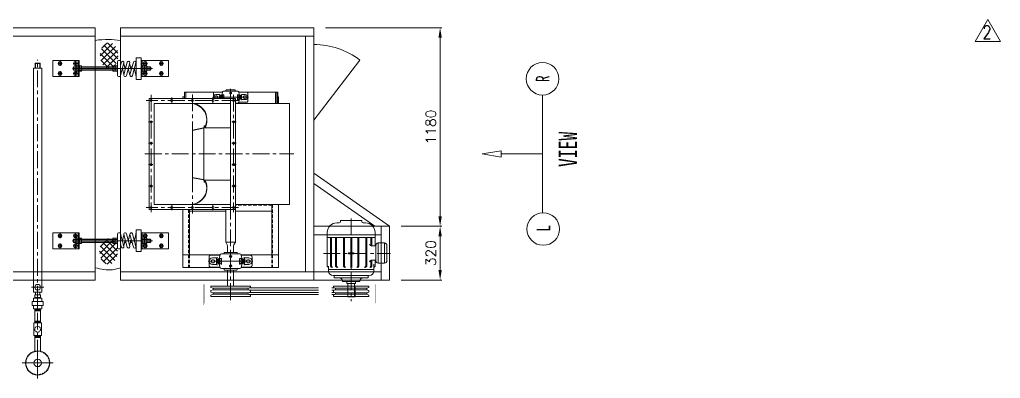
# Model space of a CAD drawing. Extents: x -50 to 18185, y -671 to 12273.
# Drawn here: x 5230 to 11063, y 5677 to 7809 of the extents above; entities that cross this region are included whole.
import ezdxf
from ezdxf.enums import TextEntityAlignment as Align

# ---------------------------------------------------------------- set-up
doc = ezdxf.new("R2010")
doc.units = 0
doc.header["$LTSCALE"] = 80
doc.header["$MEASUREMENT"] = 0
for name, pattern in [('CEN', [26, 20, -2, 2, -2]), ('CENTER', [2, 1.25, -0.25, 0.25, -0.25]), ('CENTER2', [1.125, 0.75, -0.125, 0.125, -0.125]), ('CX2', [8.2, 0.2, -1, 6, -1]), ('HIDDEN', [0.375, 0.25, -0.125]), ('HIDDEN2', [0.1875, 0.125, -0.0625]), ('PHANTOM', [5, 2.5, -0.5, 0.5, -0.5, 0.5, -0.5])]:
    doc.linetypes.add(name, pattern=pattern)
doc.layers.get('0').update_dxf_attribs({"linetype": 'CONTINUOUS', "lineweight": 18})
doc.layers.get('DEFPOINTS').update_dxf_attribs({"linetype": 'CONTINUOUS', "lineweight": 18})
for name, color, linetype, lineweight in [('1', 1, 'CONTINUOUS', 18), ('3', 2, 'CONTINUOUS', 18), ('4', 4, 'PHANTOM', 18), ('6', 3, 'CX2', 18), ('ACT', 7, 'CONTINUOUS', 18), ('CEN', 1, 'CEN', 18), ('DIM', 4, 'CONTINUOUS', 18), ('LIN', 2, 'CONTINUOUS', 18), ('NACHI', 16, 'CONTINUOUS', 18), ('SMS', 220, 'CONTINUOUS', 18), ('THIN', 3, 'CONTINUOUS', 18)]:
    doc.layers.add(name, color=color, linetype=linetype, lineweight=lineweight)
doc.styles.add('GSC', font='romans.shx', dxfattribs={"width": 0.8, "height": 4, "bigfont": 'ghs.shx'})
doc.styles.add('ROMAND', font='TXT', dxfattribs={"height": 2.6})
doc.styles.get("Standard").update_dxf_attribs({"font": 'txt.shx', "bigfont": '2hs.shx'})
doc.dimstyles.get("Standard").update_dxf_attribs({"dimscale": 0, "dimtxt": 60, "dimasz": 60, "dimexe": 10, "dimexo": 70, "dimgap": 25, "dimtad": 1, "dimdec": 0, "dimlfac": -1, "dimzin": 0, "dimdsep": 46, "dimtxsty": 'Standard', "dimcen": 0, "dimclrd": 1, "dimclre": 1, "dimadec": 0, "dimazin": 0, "dimtfac": 1, "dimtdec": 0, "dimtix": 1, "dimtmove": 1, "dimatfit": 2, "dimfxl": 0, "dimtolj": 1, "dimtzin": 0, "dimlwd": 5, "dimlwe": 5, "dimarcsym": 0})

# ---------------------------------------------------------------- blocks, each defined once
blk = doc.blocks.new('*D10')
at = {"layer": 'ACT', "color": 1, "linetype": 'Continuous', "lineweight": 5}
for p, q in [((7500.1, 6581.3), (7740.9, 6581.3)), ((7730.9, 6521.3), (7730.9, 6321.3)), ((7500.1, 6261.3), (7740.9, 6261.3))]:
    blk.add_line(p, q, dxfattribs=at)
at = {"layer": 'ACT', "color": 1, "linetype": 'Continuous'}
for points in [[(7720.9, 6521.3), (7740.9, 6521.3), (7730.9, 6581.3)], [(7720.9, 6321.3), (7740.9, 6321.3), (7730.9, 6261.3)]]:
    blk.add_solid(points, dxfattribs=at)
at = {"layer": 'DEFPOINTS', "color": 0, "linetype": 'Continuous'}
for p in [(7430.1, 6581.3), (7430.1, 6261.3), (7730.9, 6261.3)]:
    blk.add_point(p, dxfattribs=at)
at = {"layer": 'ACT', "color": 0, "linetype": 'Continuous', "insert": (7675.9, 6421.3), "char_height": 60, "attachment_point": 5, "rotation": 90}
blk.add_mtext('\\A1;320', dxfattribs=at)
blk = doc.blocks.new('*D4')
at = {"color": 1, "linetype": 'Continuous', "lineweight": 5}
for p, q in [((7050.1, 7761.3), (7740.9, 7761.3)), ((7730.9, 7701.3), (7730.9, 6641.3)), ((7500.1, 6581.3), (7740.9, 6581.3))]:
    blk.add_line(p, q, dxfattribs=at)
at = {"color": 1, "linetype": 'Continuous'}
for points in [[(7720.9, 7701.3), (7740.9, 7701.3), (7730.9, 7761.3)], [(7720.9, 6641.3), (7740.9, 6641.3), (7730.9, 6581.3)]]:
    blk.add_solid(points, dxfattribs=at)
at = {"layer": 'DEFPOINTS', "color": 0, "linetype": 'Continuous'}
for p in [(6980.1, 7761.3), (7430.1, 6581.3), (7730.9, 6581.3)]:
    blk.add_point(p, dxfattribs=at)
at = {"color": 0, "linetype": 'Continuous', "insert": (7675.9, 7171.3), "char_height": 60, "attachment_point": 5, "rotation": 90}
blk.add_mtext('\\A1;1180', dxfattribs=at)
blk = doc.blocks.new('htr(w)')
at = {"color": 2, "linetype": 'ByBlock'}
blk.add_line((-339.1, 112.4), (-339.1, -0.7), dxfattribs=at)
at = {"color": 2}
blk.add_line((287.4, 66), (272.6, 66), dxfattribs=at)
at = {"color": 6}
blk.add_line((285, 68.5), (275, 68.5), dxfattribs=at)
at = {"color": 2}
blk.add_lwpolyline([(285, 66), (285, 68.5), (284.5, 69), (275.5, 69), (275, 68.5), (275, 66)], dxfattribs=at)
at = {"layer": 'CEN'}
for p, q in [((-272.5, 91.4), (-305.1, 91.4)), ((-288.8, 75.2), (-288.8, 107.7)), ((-158.3, 91.4), (-190.8, 91.4)), ((-174.5, 75.2), (-174.5, 107.7)), ((303.4, 91.4), (335.9, 91.4)), ((319.6, 75.2), (319.6, 107.7)), ((412.2, 91.4), (444.7, 91.4)), ((428.4, 75.2), (428.4, 107.7)), ((-272.5, 20.2), (-305.1, 20.2)), ((-288.8, 4), (-288.8, 36.5)), ((340.6, 55.8), (-225.8, 55.8)), ((-158.3, 20.2), (-190.8, 20.2)), ((-174.5, 4), (-174.5, 36.5)), ((303.4, 20.2), (335.9, 20.2)), ((319.6, 4), (319.6, 36.5)), ((412.2, 20.2), (444.7, 20.2)), ((428.4, 4), (428.4, 36.5))]:
    blk.add_line(p, q, dxfattribs=at)
at = {"layer": 'DIM'}
for p, q in [((-186.6, 64.7), (-212.4, 64.7)), ((-186.6, 47), (-212.4, 47)), ((-95.1, 64.7), (-99.8, 64.7)), ((-71.2, 47), (-81, 47)), ((-75.9, 64.7), (-76.3, 64.7)), ((-52.4, 64.7), (-57.1, 64.7)), ((-29.5, 47), (-38.3, 47)), ((-10.7, 64.7), (-15.5, 64.7)), ((275.2, 64.7), (50.7, 64.7)), ((275.2, 47), (50.7, 47)), ((315.2, 64.7), (334.3, 64.7)), ((315.2, 47), (334.3, 47))]:
    blk.add_line(p, q, dxfattribs=at)
at = {"layer": 'LIN'}
for p, q in [((-146.6, 112.4), (-339.1, 112.4)), ((-295.6, 103.3), (-302.5, 91.4)), ((-302.5, 91.4), (-295.6, 79.6)), ((-282, 103.3), (-295.6, 103.3)), ((-295.6, 79.6), (-282, 79.6)), ((-275.1, 91.4), (-282, 103.3)), ((-282, 79.6), (-275.1, 91.4)), ((-181.4, 103.3), (-188.2, 91.4)), ((-188.2, 91.4), (-181.4, 79.6)), ((-186.6, 70.4), (-186.6, 41.3)), ((-184, 75.2), (-172.6, 75.2)), ((-167.7, 103.3), (-181.4, 103.3)), ((-181.4, 79.6), (-167.7, 79.6)), ((-170.1, 70.4), (-170.1, 41.3)), ((-160.8, 91.4), (-167.7, 103.3)), ((-167.7, 79.6), (-160.8, 91.4)), ((-167.5, 75.2), (-156.1, 75.2)), ((-153.6, -0.7), (-153.6, 112.4)), ((-111.7, 132.6), (-146.6, 132.6)), ((-146.6, -20.9), (-146.6, 132.6)), ((-111.7, 132.6), (-111.7, -20.9)), ((-107.8, 101), (-111.7, 86.6)), ((-108.7, 97.8), (-97.5, 55.8)), ((-84.1, 105.7), (-108.3, 15.4)), ((-66.6, 101), (-90.8, 10.7)), ((-66.7, 100.5), (-54.7, 55.8)), ((-41.4, 105.7), (-65.6, 15.4)), ((-23.8, 101), (-48, 10.7)), ((-24.5, 98.5), (-13.1, 55.8)), ((0, 104.7), (-23.9, 15.4)), ((0, 111.7), (0, 0)), ((14, 111.7), (0, 111.7)), ((20.9, 104.7), (20.9, 7)), ((23.5, 75.2), (34.9, 75.2)), ((37.4, 70.4), (37.4, 41.3)), ((40, 75.2), (51.4, 75.2)), ((53.9, 70.4), (53.9, 41.3)), ((275.2, 70.4), (275.2, 41.3)), ((277.7, 75.2), (289.2, 75.2)), ((291.7, 112.4), (478.7, 112.4)), ((291.7, -0.7), (291.7, 112.4)), ((298.7, -0.7), (298.7, 112.4)), ((312.6, 75.2), (301.2, 75.2)), ((305.9, 91.4), (312.8, 103.3)), ((312.8, 79.6), (305.9, 91.4)), ((312.8, 103.3), (326.5, 103.3)), ((326.5, 79.6), (312.8, 79.6)), ((315.2, 70.4), (315.2, 41.3)), ((326.5, 103.3), (333.3, 91.4)), ((333.3, 91.4), (326.5, 79.6)), ((414.7, 91.4), (421.6, 103.3)), ((421.6, 79.6), (414.7, 91.4)), ((421.6, 103.3), (435.3, 103.3)), ((435.3, 79.6), (421.6, 79.6)), ((435.3, 103.3), (442.1, 91.4)), ((442.1, 91.4), (435.3, 79.6)), ((478.7, 112.4), (478.7, -0.7)), ((-295.6, 32.1), (-302.5, 20.2)), ((-302.5, 20.2), (-295.6, 8.4)), ((-282, 32.1), (-295.6, 32.1)), ((-295.6, 8.4), (-282, 8.4)), ((-275.1, 20.2), (-282, 32.1)), ((-282, 8.4), (-275.1, 20.2)), ((-213.8, 63.3), (-210.1, 67)), ((-213.8, 63.3), (-213.8, 48.4)), ((-213.8, 48.4), (-210.1, 44.7)), ((-186.6, 67), (-210.1, 67)), ((-210.1, 67), (-210.1, 44.7)), ((-186.6, 44.7), (-210.1, 44.7)), ((-181.4, 32.1), (-188.2, 20.2)), ((-188.2, 20.2), (-181.4, 8.4)), ((-184, 65.5), (-172.6, 65.5)), ((-184, 46.2), (-172.6, 46.2)), ((-184, 36.5), (-172.6, 36.5)), ((-167.7, 32.1), (-181.4, 32.1)), ((-181.4, 8.4), (-167.7, 8.4)), ((-160.8, 20.2), (-167.7, 32.1)), ((-167.7, 8.4), (-160.8, 20.2)), ((-167.5, 65.5), (-156.1, 65.5)), ((-167.5, 46.2), (-156.1, 46.2)), ((-167.5, 36.5), (-156.1, 36.5)), ((-111.7, 38.9), (-106.8, 20.8)), ((-94.5, 67), (-100.4, 67)), ((-70.5, 44.7), (-81.7, 44.7)), ((-76.1, 65.4), (-64.1, 20.8)), ((-51.7, 67), (-57.7, 67)), ((-28.9, 44.7), (-38.9, 44.7)), ((-33.9, 63.4), (-22.5, 20.8)), ((-10.1, 67), (-16.1, 67)), ((0, 34.6), (-6.4, 10.7)), ((14, 0), (0, 0)), ((23.5, 65.5), (34.9, 65.5)), ((23.5, 46.2), (34.9, 46.2)), ((23.5, 36.5), (34.9, 36.5)), ((40, 65.5), (51.4, 65.5)), ((40, 46.2), (51.4, 46.2)), ((40, 36.5), (51.4, 36.5)), ((275.2, 67), (50.7, 67)), ((275.2, 44.7), (50.7, 44.7)), ((277.7, 65.5), (289.2, 65.5)), ((277.7, 46.2), (289.2, 46.2)), ((277.7, 36.5), (289.2, 36.5)), ((312.6, 65.5), (301.2, 65.5)), ((312.6, 46.2), (301.2, 46.2)), ((312.6, 36.5), (301.2, 36.5)), ((305.9, 20.2), (312.8, 32.1)), ((312.8, 8.4), (305.9, 20.2)), ((312.8, 32.1), (326.5, 32.1)), ((326.5, 8.4), (312.8, 8.4)), ((315.2, 67), (332, 67)), ((315.2, 44.7), (332, 44.7)), ((326.5, 32.1), (333.3, 20.2)), ((333.3, 20.2), (326.5, 8.4)), ((335.7, 63.3), (332, 67)), ((332, 67), (332, 44.7)), ((335.7, 48.4), (332, 44.7)), ((335.7, 63.3), (335.7, 48.4)), ((414.7, 20.2), (421.6, 32.1)), ((421.6, 8.4), (414.7, 20.2)), ((421.6, 32.1), (435.3, 32.1)), ((435.3, 8.4), (421.6, 8.4)), ((435.3, 32.1), (442.1, 20.2)), ((442.1, 20.2), (435.3, 8.4)), ((-339.1, -0.7), (-146.6, -0.7)), ((-111.7, -20.9), (-146.6, -20.9)), ((478.7, -0.7), (291.7, -0.7))]:
    blk.add_line(p, q, dxfattribs=at)
for centre, major_axis in [((-288.8, 91.4), (-8.39, 8.39)), ((-174.5, 91.4), (-8.39, 8.39)), ((319.6, 91.4), (-8.39, 8.39)), ((428.4, 91.4), (-8.39, 8.39)), ((-288.8, 20.2), (-8.39, 8.39)), ((-174.5, 20.2), (-8.39, 8.39)), ((319.6, 20.2), (8.39, 8.39)), ((428.4, 20.2), (8.39, 8.39))]:
    blk.add_ellipse(centre, major_axis=major_axis, ratio=1, dxfattribs=at)
for centre, major_axis, start_param, end_param in [((-180.7, 70.4), (-4.15, 4.15), -0.180888, 1.751684), ((-176, 70.4), (-4.15, 4.15), 2.960705, 4.893277), ((-164.2, 70.4), (-4.15, 4.15), -0.180888, 1.751684), ((-159.5, 70.4), (-4.15, 4.15), 2.960705, 4.893277), ((-116.6, 103.4), (-6.42, 6.42), 3.665191, 4.927986), ((-75.3, 103.4), (6.42, 6.42), 5.235988, 8.37758), ((-32.6, 103.4), (-6.42, 6.42), 3.665191, 6.806784), ((14, 104.7), (4.94, 4.94), 5.497787, 7.068583), ((26.8, 70.4), (-4.15, 4.15), -0.180888, 1.751684), ((31.6, 70.4), (-4.15, 4.15), 2.960705, 4.893277), ((43.3, 70.4), (-4.15, 4.15), -0.180888, 1.751684), ((48.1, 70.4), (-4.15, 4.15), 2.960705, 4.893277), ((281.1, 70.4), (-4.15, 4.15), -0.180888, 1.751684), ((285.8, 70.4), (4.15, 4.15), 4.531501, 6.464073), ((304.6, 70.4), (-4.15, 4.15), -0.180888, 1.751684), ((309.3, 70.4), (4.15, 4.15), 4.531501, 6.464073), ((-166.9, 55.8), (13.9, 13.9), 1.843141, 2.869248), ((-180.7, 41.3), (-4.15, 4.15), -0.180888, 1.751684), ((-189.8, 55.8), (-13.9, 13.9), 3.413937, 4.440045), ((-176, 41.3), (4.15, 4.15), 4.531501, 6.464073), ((-150.4, 55.8), (13.9, 13.9), 1.843141, 2.869248), ((-164.2, 41.3), (-4.15, 4.15), -0.180888, 1.751684), ((-173.3, 55.8), (-13.9, 13.9), 3.413937, 4.440045), ((-159.5, 41.3), (-4.15, 4.15), 2.960705, 4.893277), ((-99.5, 13), (-6.42, 6.42), 0.523599, 3.665191), ((-56.8, 13), (-6.42, 6.42), 0.523599, 3.665191), ((-15.2, 13), (-6.42, 6.42), 0.523599, 3.665191), ((14, 7), (4.94, 4.94), 3.926991, 5.497787), ((40.6, 55.8), (-13.9, 13.9), 0.272344, 1.298452), ((26.8, 41.3), (-4.15, 4.15), -0.180888, 1.751684), ((17.7, 55.8), (13.9, 13.9), 4.984733, 6.010841), ((31.6, 41.3), (-4.15, 4.15), 2.960705, 4.893277), ((57.1, 55.8), (-13.9, 13.9), 0.272344, 1.298452), ((43.3, 41.3), (-4.15, 4.15), -0.180888, 1.751684), ((34.2, 55.8), (-13.9, 13.9), 3.413937, 4.440045), ((48.1, 41.3), (-4.15, 4.15), 2.960705, 4.893277), ((294.9, 55.8), (-13.9, 13.9), 0.272344, 1.298452), ((281.1, 41.3), (-4.15, 4.15), -0.180888, 1.751684), ((272, 55.8), (-13.9, 13.9), 3.413937, 4.440045), ((285.8, 41.3), (-4.15, 4.15), 2.960705, 4.893277), ((318.4, 55.8), (-13.9, 13.9), 0.272344, 1.298452), ((304.6, 41.3), (-4.15, 4.15), -0.180888, 1.751684), ((295.5, 55.8), (-13.9, 13.9), 3.413937, 4.440045), ((309.3, 41.3), (-4.15, 4.15), 2.960705, 4.893277)]:
    blk.add_ellipse(centre, major_axis=major_axis, ratio=1, start_param=start_param, end_param=end_param, dxfattribs=at)
at = {"layer": 'THIN', "color": 6}
for p, q in [((275.5, 66), (275.5, 69)), ((284.5, 66), (284.5, 69))]:
    blk.add_line(p, q, dxfattribs=at)
blk = doc.blocks.new('7.5-2')
for p, q in [((-63.8, 479.6), (0, 479.6)), ((-63.8, 472.6), (-63.8, 479.6)), ((63.8, 479.6), (0, 479.6)), ((63.8, 472.6), (63.8, 479.6)), ((-142, 329.1), (-142, 409.7)), ((-86, 465.6), (-70.8, 465.6)), ((86, 465.6), (70.8, 465.6)), ((142, 208.7), (142, 409.7)), ((142, 379), (-142, 379)), ((-123.7, 329.1), (-123.7, 379)), ((-117.8, 329.1), (-117.8, 379)), ((-92.4, 208.7), (-92.4, 379)), ((-86.5, 208.7), (-86.5, 379)), ((-46, 208.7), (-46, 379)), ((-40.1, 208.7), (-40.1, 379)), ((-3, 200.7), (-3, 379)), ((2.9, 200.7), (2.9, 379)), ((40.1, 208.7), (40.1, 379)), ((46, 208.7), (46, 379)), ((86.5, 208.7), (86.5, 379)), ((92.4, 208.7), (92.4, 379)), ((117.8, 208.7), (117.8, 379)), ((123.7, 208.7), (123.7, 379)), ((-213, 241.3), (-213, 331.1)), ((-198, 346.1), (-198, 226.3)), ((-198, 346.1), (-161, 346.1)), ((-161, 346.1), (-161, 226.3)), ((-146, 241.3), (-146, 331.1)), ((-146, 329.1), (-119, 329.1)), ((-146, 243.4), (-119, 243.4)), ((-142, 208.7), (-142, 243.4)), ((-123.7, 208.7), (-123.7, 243.4)), ((-117.8, 208.7), (-117.8, 243.3)), ((-16.7, 287.1), (16.7, 287.1)), ((-16.7, 281.1), (-16.7, 287.1)), ((-16.7, 281.1), (16.7, 281.1)), ((16.7, 281.1), (16.7, 287.1)), ((-198, 226.3), (-161, 226.3)), ((-142, 208.7), (-135, 200.7)), ((-135, 180), (-135, 220.5)), ((0, 189.3), (-135, 189.3)), ((-123.7, 208.7), (-116.7, 200.7)), ((-117.8, 208.7), (-110.8, 200.7)), ((-92.4, 208.7), (-85.4, 200.7)), ((-86.5, 208.7), (-79.5, 200.7)), ((-46, 208.7), (-39, 200.7)), ((-40.1, 208.7), (-33.1, 200.7)), ((2.9, 208.7), (-3, 208.7)), ((0, 189.3), (135, 189.3)), ((40.1, 208.7), (33.1, 200.7)), ((46, 208.7), (39, 200.7)), ((86.5, 208.7), (79.5, 200.7)), ((92.4, 208.7), (85.4, 200.7)), ((117.8, 208.7), (110.8, 200.7)), ((123.7, 208.7), (116.7, 200.7)), ((135, 180), (135, 209.1)), ((142, 208.7), (135, 200.7)), ((-107, 152), (0, 152)), ((-100.4, 139.5), (-100.4, 152)), ((-100.4, 139.5), (0, 139.5)), ((-52.1, 118.5), (-52.1, 117.1)), ((-52.1, 117.1), (0, 117.1)), ((-26.1, 117.1), (-26.1, 105.3)), ((107, 152), (0, 152)), ((100.4, 139.5), (0, 139.5)), ((52.1, 117.1), (0, 117.1)), ((26.1, 117.1), (26.1, 105.3)), ((52.1, 118.5), (52.1, 117.1)), ((100.4, 139.5), (100.4, 152)), ((-26.1, 105.3), (0, 105.3)), ((-23.7, 26.1), (-23.7, 83.1)), ((-19, 83.1), (-23.7, 83.1)), ((-19, 105.3), (-19, 26.1)), ((26.1, 105.3), (0, 105.3)), ((19, 105.3), (19, 26.1)), ((19, 26.1), (-19, 26.1))]:
    blk.add_line(p, q)
at = {"linetype": 'Continuous'}
blk.add_line((-19, 26.1), (-23.7, 26.1), dxfattribs=at)
for centre, radius, start, end in [((-70.8, 472.6), 7, 270, 0), ((70.8, 472.6), 7, 180, 270), ((-86, 409.7), 56, 90, 180), ((86, 409.7), 56, 0, 90), ((-198, 331.1), 15, 90, 180), ((-161, 331.1), 15, 0, 90), ((-119, 339.1), 10, 270, 0), ((-198, 241.3), 15, 180, 270), ((-161, 241.3), 15, 270, 0), ((-119, 233.4), 10, 0, 90), ((-107, 180), 28, 180, 270), ((107, 180), 28, 270, 0), ((-73.1, 118.5), 21, 0, 90), ((73.1, 118.5), 21, 90, 180)]:
    blk.add_arc(centre, radius, start, end)
at = {"layer": '3', "linetype": 'CENTER'}
for p, q in [((0, 491.8), (0, 0)), ((164.6, 284.1), (-234.4, 284.1))]:
    blk.add_line(p, q, dxfattribs=at)
blk = doc.blocks.new('122')
at = {"color": 0, "linetype": 'Continuous'}
for p, q in [((-55.4, 16.4), (-65.1, 16.4)), ((4.8, 24.1), (-4.8, 24.1)), ((55.4, 16.4), (65.1, 16.4)), ((-55.4, -16.4), (-65.1, -16.4)), ((4.8, -24.1), (-4.8, -24.1)), ((55.4, -16.4), (65.1, -16.4))]:
    blk.add_line(p, q, dxfattribs=at)
for points in [[(-63.7, -35), (-118.5, -35, -0.414214), (-127.5, -25.9), (-127.5, 25.9, -0.414214), (-118.5, 35), (-63.7, 35)], [(-78.5, -22, 0.236068), (-82.5, -20), (-107.5, -20, -1), (-107.5, 20), (-82.5, 20, 0.236068), (-78.5, 22)], [(-54.2, -18.6, 0.267949), (-59.6, -14), (-72, -11.8, -0.8391), (-72, 11.8), (-59.6, 14, 0.267949), (-54.2, 18.6)], [(-53.5, -16.7), (-53.5, -3.3, 0.333333), (-53.5, 3.3), (-53.5, 16.7)], [(38.5, 44.1), (38.5, 50.4, 0.414214), (36.4, 52.5), (-36.4, 52.5, 0.414214), (-38.5, 50.4), (-38.5, 44.1)], [(6.6, 23.5, -0.236068), (6, 24.7), (6, 30.1, 1), (-6, 30.1), (-6, 24.7, -0.236068), (-6.6, 23.5)], [(53.5, 16.7), (53.5, 3.3, 0.333333), (53.5, -3.3), (53.5, -16.7)], [(54.2, 18.6, 0.267949), (59.6, 14), (72, 11.8, -0.8391), (72, -11.8), (59.6, -14, 0.267949), (54.2, -18.6)], [(63.7, -35), (118.5, -35, 0.414214), (127.5, -25.9), (127.5, 25.9, 0.414214), (118.5, 35), (63.7, 35)], [(78.5, 22, 0.236068), (82.5, 20), (107.5, 20, -1), (107.5, -20), (82.5, -20, 0.236068), (78.5, -22)], [(38.5, -44.1), (38.5, -50.4, -0.414214), (36.4, -52.5), (-36.4, -52.5, -0.414214), (-38.5, -50.4), (-38.5, -44.1)], [(6.6, -23.5, 0.236068), (6, -24.7), (6, -30.1, -1), (-6, -30.1), (-6, -24.7, 0.236068), (-6.6, -23.5)]]:
    blk.add_lwpolyline(points, format="xyb", dxfattribs=at)
for points in [[(-102.5, 9), (-107.5, 9, 1), (-107.5, -9), (-102.5, -9, 1)], [(-54.5, -44.1), (54.5, -44.1, 0.36397), (63.4, -36.6), (66.5, -18.9, -0.267949), (69.4, -15.5), (74.8, -13.5, 0.700208), (74.8, 13.5), (69.4, 15.5, -0.267949), (66.5, 18.9), (63.4, 36.6, 0.36397), (54.5, 44.1), (-54.5, 44.1, 0.36397), (-63.4, 36.6), (-66.5, 18.9, -0.267949), (-69.4, 15.5), (-74.8, 13.5, 0.700208), (-74.8, -13.5), (-69.4, -15.5, -0.267949), (-66.5, -18.9), (-63.4, -36.6, 0.36397)], [(107.5, 9), (102.5, 9, 1), (102.5, -9), (107.5, -9, 1)]]:
    blk.add_lwpolyline(points, format="xyb", close=True, dxfattribs=at)
for points in [[(-64.7, 9), (-75.1, 9), (-80.3, 0), (-75.1, -9), (-64.7, -9), (-59.5, 0)], [(75.1, 9), (64.7, 9), (59.5, 0), (64.7, -9), (75.1, -9), (80.3, 0)]]:
    blk.add_lwpolyline(points, close=True, dxfattribs=at)
for centre, radius in [((-69.9, 0), 9), ((0, 30.1), 3.6), ((0, 30.1), 2.4), ((69.9, 0), 9)]:
    blk.add_circle(centre, radius, dxfattribs=at)
for centre, start, end in [((69.9, 0), 173.29431, 186.70569), ((-69.9, 0), 353.29431, 6.70569)]:
    blk.add_arc(centre, 154.2, start, end, dxfattribs=at)
at = {"layer": 'NACHI', "color": 1}
for p, q in [((-132.5, 0), (-110, 0)), ((-106.2, 0), (-103.8, 0)), ((-100, 0), (-5, 0)), ((-69.9, 10.8), (-69.9, 1.5)), ((-69.9, 0.4), (-69.9, -0.4)), ((-9, 30.1), (-1.5, 30.1)), ((-1.2, 0), (1.2, 0)), ((-0.4, 30.1), (0.4, 30.1)), ((0, 57), (0, 31.6)), ((0, 30.4), (0, 29.7)), ((0, 28.6), (0, 5)), ((0, 1.2), (0, -1.2)), ((1.5, 30.1), (9, 30.1)), ((5, 0), (100, 0)), ((69.9, 10.8), (69.9, 1.5)), ((69.9, 0.4), (69.9, -0.4)), ((103.8, 0), (106.2, 0)), ((110, 0), (132.5, 0)), ((-69.9, -1.5), (-69.9, -10.8)), ((-9, -30.1), (-1.5, -30.1)), ((-0.4, -30.1), (0.4, -30.1)), ((0, -5), (0, -28.6)), ((0, -29.7), (0, -30.4)), ((0, -31.6), (0, -57)), ((1.5, -30.1), (9, -30.1)), ((69.9, -1.5), (69.9, -10.8))]:
    blk.add_line(p, q, dxfattribs=at)

msp = doc.modelspace()

# ---------------------------------------------------------------- hatches: boundary and pattern name
at = {"layer": 'ACT', "linetype": 'Continuous'}
h = msp.add_hatch(dxfattribs=at)
h.set_pattern_fill('ANSI37', color=256, scale=8, angle=-90, style=0)
h.set_pattern_definition([(315, (2465.166, 13187.233), (17.96051, 17.96051), []), (45, (2465.166, 13187.233), (-17.96051, 17.96051), [])])
edge = h.paths.add_edge_path()
edge.add_ellipse((5762.5, 7596), major_axis=(0, 76.9), ratio=0.691358, start_angle=0, end_angle=360)
h = msp.add_hatch(dxfattribs=at)
h.set_pattern_fill('ANSI37', color=256, scale=8, angle=-90, style=0)
h.set_pattern_definition([(45, (2462.256, 840.277), (17.96051, -17.96051), []), (315, (2462.256, 840.277), (-17.96051, -17.96051), [])])
edge = h.paths.add_edge_path()
edge.add_ellipse((5759.6, 6431.5), major_axis=(0, -76.9), ratio=0.691358, start_angle=0, end_angle=360, ccw=False)

# ---------------------------------------------------------------- linework, layer by layer
at = {"linetype": 'Continuous'}
for p, q in [((6930.1, 7711.3), (6980.1, 7711.3)), ((6930.1, 6311.3), (6980.1, 6311.3)), ((5312.2, 6189.2), (5363.2, 6189.2))]:
    msp.add_line(p, q, dxfattribs=at)
for p, q in [((5352.7, 7550.3), (5322.7, 7550.3)), ((5322.7, 7520.3), (5322.7, 7550.3)), ((5324.7, 7520.3), (5324.7, 7548.3)), ((5324.7, 7548.3), (5350.7, 7548.3)), ((5350.7, 7548.3), (5350.7, 7520.3)), ((5352.7, 7520.3), (5352.7, 7550.3)), ((5312.2, 7520.3), (5363.2, 7520.3)), ((5312.2, 6189.2), (5312.2, 7520.3)), ((5363.2, 6189.2), (5363.2, 7520.3)), ((6210.1, 7351.3), (6200.1, 7351.3)), ((6200.1, 7351.3), (6200.1, 7341.3)), ((6385.3, 7377.9), (6210.1, 7377.9)), ((6210.1, 7341.3), (6210.1, 7377.9)), ((6210.1, 7351.3), (6210.1, 7341.3)), ((6219.1, 7341.3), (6219.1, 7377.9)), ((6765.1, 7377.9), (6584.9, 7377.9)), ((6751.1, 7311.3), (6751.1, 7377.9)), ((6760.1, 7311.3), (6760.1, 7377.9)), ((6765.1, 7311.3), (6765.1, 7377.9)), ((6770.1, 7351.3), (6765.1, 7351.3)), ((6770.1, 7351.3), (6770.1, 7311.3)), ((8339.8, 7361.1), (8339.8, 6661.6)), ((6000.1, 7341.3), (6000.1, 6681.3)), ((6515.1, 7341.3), (6000.1, 7341.3)), ((6030.1, 7311.3), (6030.1, 6711.3)), ((6485.1, 7311.3), (6030.1, 7311.3)), ((6151.1, 7311.3), (6485.1, 7311.3)), ((6485.1, 7311.3), (6240.1, 7311.3)), ((6485.1, 7311.3), (6423.8, 7311.3)), ((6485.1, 7311.3), (6485.1, 6711.3)), ((6515.1, 7341.3), (6515.1, 6681.3)), ((6835.1, 7311.3), (6515.1, 7311.3)), ((6553.8, 7311.3), (6515.1, 7311.3)), ((6835.1, 7311.3), (6835.1, 6711.3)), ((6332.1, 7166.3), (6485.1, 7166.3)), ((8094.8, 7030.1), (7981.9, 7011.3)), ((8094.8, 6992.5), (7981.9, 7011.3)), ((8094.8, 6992.5), (8094.8, 7030.1)), ((8094.8, 7011.3), (8339.8, 7011.3)), ((6332.1, 6856.3), (6485.1, 6856.3)), ((6485.1, 6711.3), (6030.1, 6711.3)), ((6835.1, 6711.3), (6515.1, 6711.3)), ((6730.1, 6711.3), (6730.1, 6411.3)), ((6770.1, 6711.3), (6770.1, 6336.3)), ((6515.1, 6681.3), (6000.1, 6681.3)), ((6200.1, 6681.3), (6200.1, 6336.3)), ((6240.1, 6681.3), (6240.1, 6411.3)), ((6456.5, 6671.4), (6240.1, 6671.4)), ((6456.5, 6486.9), (6456.5, 6681.3)), ((6513.7, 6486.9), (6513.7, 6681.3)), ((6730.1, 6671.4), (6513.7, 6671.4)), ((6456.5, 6486.9), (6485.1, 6486.9)), ((6456.5, 6486.9), (6465.2, 6471.9)), ((6513.7, 6486.9), (6485.1, 6486.9)), ((6513.7, 6486.9), (6505.1, 6471.9)), ((6467.5, 6426.1), (6467.5, 6463.1)), ((6502.7, 6426.1), (6502.7, 6463.1)), ((6422, 6411.3), (6200.1, 6411.3)), ((6770.1, 6411.3), (6548.3, 6411.3)), ((6421.8, 6336.3), (6200.1, 6336.3)), ((6467.5, 6226.3), (6467.5, 6321.1)), ((6502.7, 6226.3), (6502.7, 6321.1)), ((6770.1, 6336.3), (6548.4, 6336.3)), ((5324.1, 6174.2), (5324.1, 6189.2)), ((5351.3, 6174.2), (5351.3, 6189.2)), ((6367.8, 6226.3), (6602.5, 6226.3)), ((6367.8, 6217.4), (6380.7, 6212.9)), ((6367.8, 6199.4), (6380.7, 6203.8)), ((6367.8, 6190.5), (6380.7, 6186)), ((6380.7, 6212.9), (6380.7, 6203.8)), ((6589.6, 6212.9), (6380.7, 6212.9)), ((6589.6, 6203.8), (6380.7, 6203.8)), ((6380.7, 6176.9), (6380.7, 6186)), ((6589.6, 6186), (6380.7, 6186)), ((6602.5, 6217.4), (6589.6, 6212.9)), ((6589.6, 6212.9), (6589.6, 6203.8)), ((6602.5, 6199.4), (6589.6, 6203.8)), ((6602.5, 6190.5), (6589.6, 6186)), ((6589.6, 6176.9), (6589.6, 6186)), ((7096.4, 6226.3), (7307.8, 6226.3)), ((7096.4, 6217.4), (7109.3, 6212.9)), ((7096.4, 6199.4), (7109.3, 6203.8)), ((7096.4, 6190.5), (7109.3, 6186)), ((7109.3, 6212.9), (7109.3, 6203.8)), ((7294.9, 6212.9), (7109.3, 6212.9)), ((7294.9, 6203.8), (7109.3, 6203.8)), ((7109.3, 6176.9), (7109.3, 6186)), ((7294.9, 6186), (7109.3, 6186)), ((7307.8, 6217.4), (7294.9, 6212.9)), ((7294.9, 6212.9), (7294.9, 6203.8)), ((7307.8, 6199.4), (7294.9, 6203.8)), ((7307.8, 6190.5), (7294.9, 6186)), ((7294.9, 6176.9), (7294.9, 6186)), ((5337.7, 6134.7), (5305.2, 6134.7)), ((5305.2, 6134.7), (5305.2, 6109.7)), ((5313.7, 6154.2), (5337.7, 6154.2)), ((5313.7, 6134.7), (5313.7, 6154.2)), ((5354.7, 6174.2), (5320.7, 6174.2)), ((5320.7, 6174.2), (5320.7, 6158.7)), ((5354.7, 6158.7), (5320.7, 6158.7)), ((5321.6, 6158.2), (5320.7, 6158.7)), ((5321.6, 6158.2), (5320.7, 6157.7)), ((5320.7, 6157.7), (5354.7, 6157.7)), ((5321.6, 6157.2), (5320.7, 6157.7)), ((5321.6, 6157.2), (5320.7, 6156.7)), ((5320.7, 6156.7), (5354.7, 6156.7)), ((5321.6, 6156.2), (5320.7, 6156.7)), ((5321.6, 6156.2), (5320.7, 6155.7)), ((5320.7, 6155.7), (5354.7, 6155.7)), ((5321.6, 6155.2), (5320.7, 6155.7)), ((5321.6, 6155.2), (5320.7, 6154.7)), ((5320.7, 6154.7), (5354.7, 6154.7)), ((5321.6, 6154.2), (5320.7, 6154.7)), ((5353.9, 6158.2), (5321.6, 6158.2)), ((5353.9, 6157.2), (5321.6, 6157.2)), ((5353.9, 6156.2), (5321.6, 6156.2)), ((5353.9, 6155.2), (5321.6, 6155.2)), ((5337.7, 6134.7), (5337.7, 6154.2)), ((5337.7, 6154.2), (5361.7, 6154.2)), ((5370.2, 6134.7), (5337.7, 6134.7)), ((5337.7, 6109.7), (5337.7, 6134.7)), ((5353.9, 6158.2), (5354.7, 6158.7)), ((5353.9, 6158.2), (5354.7, 6157.7)), ((5353.9, 6157.2), (5354.7, 6157.7)), ((5353.9, 6157.2), (5354.7, 6156.7)), ((5353.9, 6156.2), (5354.7, 6156.7)), ((5353.9, 6156.2), (5354.7, 6155.7)), ((5353.9, 6155.2), (5354.7, 6155.7)), ((5353.9, 6155.2), (5354.7, 6154.7)), ((5353.9, 6154.2), (5354.7, 6154.7)), ((5354.7, 6174.2), (5354.7, 6158.7)), ((5361.7, 6134.7), (5361.7, 6154.2)), ((5370.2, 6109.7), (5370.2, 6134.7)), ((6367.8, 6172.4), (6380.7, 6176.9)), ((6367.8, 6163.5), (6602.5, 6163.5)), ((6589.6, 6176.9), (6380.7, 6176.9)), ((6602.5, 6172.4), (6589.6, 6176.9)), ((7096.4, 6172.4), (7109.3, 6176.9)), ((7096.4, 6163.5), (7307.8, 6163.5)), ((7294.9, 6176.9), (7109.3, 6176.9)), ((7307.8, 6172.4), (7294.9, 6176.9)), ((5305.2, 6109.7), (5337.7, 6109.7)), ((5313.7, 6109.7), (5313.7, 6090.2)), ((5313.7, 6090.2), (5337.7, 6090.2)), ((5320.7, 6007.2), (5320.7, 6090.2)), ((5337.7, 6109.7), (5337.7, 6090.2)), ((5337.7, 6109.7), (5370.2, 6109.7)), ((5337.7, 6090.2), (5361.7, 6090.2)), ((5354.7, 6007.2), (5354.7, 6090.2)), ((5361.7, 6109.7), (5361.7, 6090.2)), ((5314.5, 6007.2), (5361, 6007.2)), ((5314.5, 5931.2), (5314.5, 6007.2)), ((5361, 5931.2), (5361, 6007.2)), ((5361, 5931.2), (5314.5, 5931.2)), ((5320.7, 5839.1), (5320.7, 5931.2)), ((5354.7, 5839.1), (5354.7, 5931.2))]:
    msp.add_line(p, q)
at = {"color": 1, "linetype": 'CENTER'}
for p, q in [((5337.7, 5807.3), (5337.7, 7570.3)), ((6012.1, 7362.9), (6012.1, 6665.9)), ((6257.6, 7364.6), (6257.6, 6657.9)), ((6485.1, 6142.2), (6485.1, 7397.3)), ((6503.1, 7362.9), (6503.1, 6665.9)), ((6532.8, 7329.3), (5982.9, 7329.3)), ((5975.6, 7011.3), (6860.5, 7011.3)), ((6532.8, 6693.3), (5983, 6693.3))]:
    msp.add_line(p, q, dxfattribs=at)
at = {"color": 1, "linetype": 'Continuous'}
msp.add_line((6980.1, 7211.3), (7253.9, 7568.5), dxfattribs=at)
at = {"color": 1, "linetype": 'CENTER2'}
for p, q in [((6567.4, 7348.8), (6402.9, 7348.8)), ((6567.4, 6373.6), (6402.9, 6373.6)), ((6424.2, 6373.6), (6556.1, 6373.6))]:
    msp.add_line(p, q, dxfattribs=at)
at = {"color": 1}
for p, q in [((6134.9, 7312.5), (6134.9, 7346.2)), ((6257.6, 7312.5), (6257.6, 7346.2)), ((6380.4, 7312.5), (6380.4, 7346.2)), ((5997.8, 7202.1), (6023.5, 7202.1)), ((6517.5, 7202.1), (6491.8, 7202.1)), ((5997.8, 7074.9), (6023.5, 7074.9)), ((6517.5, 7074.9), (6491.8, 7074.9)), ((5997.8, 6947.7), (6023.5, 6947.7)), ((6517.5, 6947.7), (6491.8, 6947.7)), ((5997.8, 6820.5), (6023.5, 6820.5)), ((6517.5, 6820.5), (6491.8, 6820.5)), ((6134.9, 6710.2), (6134.9, 6676.5)), ((6257.6, 6710.2), (6257.6, 6676.5)), ((6380.4, 6710.2), (6380.4, 6676.5))]:
    msp.add_line(p, q, dxfattribs=at)
at = {"color": 7, "linetype": 'Continuous'}
for p, q in [((6327.6, 7178.3), (6327.6, 7170.6)), ((6327.6, 7178.3), (6336.1, 7178.3)), ((6329.2, 7178.3), (6329.2, 7170.6)), ((6258.4, 7152.8), (6323.6, 7165.4)), ((6259.1, 7151.3), (6258.4, 7152.8)), ((6259.1, 7151.3), (6324, 7163.8)), ((6259.1, 7151.3), (6259.1, 7011.3)), ((6326, 7164.7), (6326, 7011.3)), ((6332.1, 7166.3), (6330.9, 7167.4)), ((6259.1, 6871.3), (6259.1, 7011.3)), ((6326, 6858), (6326, 7011.3)), ((6259.1, 6871.3), (6258.4, 6869.9)), ((6258.4, 6869.9), (6323.6, 6857.3)), ((6259.1, 6871.3), (6324, 6858.9)), ((6327.6, 6844.3), (6327.6, 6852.1)), ((6327.6, 6844.3), (6336.1, 6844.3)), ((6329.2, 6844.3), (6329.2, 6852.1)), ((6332.1, 6856.3), (6330.9, 6855.3))]:
    msp.add_line(p, q, dxfattribs=at)
at = {"color": 3, "linetype": 'HIDDEN'}
for p, q in [((6735.1, 6711.3), (6735.1, 6336.3)), ((6235.1, 6681.3), (6235.1, 6336.3)), ((6730.1, 6706.4), (6515.1, 6706.4)), ((6240.1, 6411.3), (6240.1, 6336.3)), ((6730.1, 6411.3), (6730.1, 6336.3))]:
    msp.add_line(p, q, dxfattribs=at)
at = {"linetype": 'CENTER'}
for p, q in [((6367.8, 6217.4), (6367.8, 6226.3)), ((6367.8, 6217.4), (6367.8, 6226.3)), ((6367.8, 6190.5), (6367.8, 6199.4)), ((6367.8, 6190.5), (6367.8, 6199.4)), ((6602.5, 6217.4), (6602.5, 6226.3)), ((6602.5, 6190.5), (6602.5, 6199.4)), ((7096.4, 6217.4), (7096.4, 6226.3)), ((7096.4, 6217.4), (7096.4, 6226.3)), ((7096.4, 6190.5), (7096.4, 6199.4)), ((7096.4, 6190.5), (7096.4, 6199.4)), ((7307.8, 6217.4), (7307.8, 6226.3)), ((7307.8, 6190.5), (7307.8, 6199.4)), ((6367.8, 6163.5), (6367.8, 6172.4)), ((6367.8, 6163.5), (6367.8, 6172.4)), ((6602.5, 6163.5), (6602.5, 6172.4)), ((7096.4, 6163.5), (7096.4, 6172.4)), ((7096.4, 6163.5), (7096.4, 6172.4)), ((7307.8, 6163.5), (7307.8, 6172.4))]:
    msp.add_line(p, q, dxfattribs=at)
at = {"linetype": 'Continuous'}
for points in [[(10987.7, 7809.4), (10912.9, 7679.9), (11062.6, 7679.9)], [(4430.1, 6311.3), (5680.1, 6311.3), (5680.1, 7711.3), (4430.1, 7711.3)], [(5830.1, 6311.3), (6930.1, 6311.3), (6930.1, 7711.3), (5830.1, 7711.3)], [(6980.1, 6896.4), (7430.1, 6581.3), (7342.9, 6581.3), (6980.1, 6835.4)]]:
    msp.add_lwpolyline(points, close=True, dxfattribs=at)
for centre, radius in [((8339.8, 7457.9), 96.8), ((6012.1, 7329.3), 6), ((6134.9, 7329.3), 6), ((6257.6, 7329.3), 6), ((6380.4, 7329.3), 6), ((6503.1, 7329.3), 6), ((6012.1, 7202.1), 6), ((6503.1, 7202.1), 6), ((6012.1, 7074.9), 6), ((6503.1, 7074.9), 6), ((6012.1, 6947.7), 6), ((6503.1, 6947.7), 6), ((6012.1, 6820.5), 6), ((6503.1, 6820.5), 6), ((6012.1, 6693.3), 6), ((6134.9, 6693.3), 6), ((6257.6, 6693.3), 6), ((6380.4, 6693.3), 6), ((6503.1, 6693.3), 6), ((8344.1, 6564.9), 96.8)]:
    msp.add_circle(centre, radius)
for centre, radius in [((5337.7, 6219.2), 17), ((5337.7, 5769.2), 71.9), ((5337.7, 5769.2), 22.2)]:
    msp.add_circle(centre, radius, dxfattribs=at)
at = {"color": 2, "linetype": 'HIDDEN2'}
for centre, radius in [((5337.7, 5969.2), 17), ((5337.7, 5769.2), 69.9)]:
    msp.add_circle(centre, radius, dxfattribs=at)
at = {"color": 1, "linetype": 'Continuous'}
msp.add_arc((6980.1, 7211.3), 450, 52.52872, 90, dxfattribs=at)
for centre, radius, start, end in [((6245.6, 7214.1), 97.2, 331.29119, 89.05531), ((6245.7, 7214.2), 98.8, 331.05637, 79.6335), ((6245.6, 6808.6), 97.2, 270.94469, 28.70881), ((6245.7, 6808.5), 98.8, 280.3665, 28.94363), ((6449.9, 6463.1), 17.6, 0, 30), ((6520.3, 6463.1), 17.6, 150, 180)]:
    msp.add_arc(centre, radius, start, end)
at = {"color": 7, "linetype": 'Continuous'}
for centre, radius, start, end in [((6322.2, 7170.6), 5.4, 284.76607, 0), ((6322.2, 7170.6), 7, 284.76607, 0), ((6322.2, 6852.1), 5.4, 0, 75.23393), ((6322.2, 6852.1), 7, 0, 75.23393)]:
    msp.add_arc(centre, radius, start, end, dxfattribs=at)
at = {"layer": '1'}
for p, q in [((5374.7, 6219.2), (5300.7, 6219.2)), ((5337.7, 5677.3), (5337.7, 5861.1)), ((5429.6, 5769.2), (5245.8, 5769.2))]:
    msp.add_line(p, q, dxfattribs=at)
at = {"layer": '4'}
for p, q in [((5350.8, 6084.7), (5324.7, 6084.7)), ((5350.8, 6079.3), (5324.7, 6079.3)), ((5350.8, 6018.1), (5324.7, 6018.1)), ((5350.8, 6012.7), (5324.7, 6012.7)), ((5350.8, 5925.7), (5324.7, 5925.7)), ((5350.8, 5920.3), (5324.7, 5920.3))]:
    msp.add_line(p, q, dxfattribs=at)
at = {"layer": '6'}
for p, q in [((7103.5, 6214.9), (6595.4, 6214.9)), ((7103.5, 6201.8), (6595.4, 6201.8)), ((7103.5, 6188), (6595.4, 6188)), ((7103.5, 6174.9), (6595.4, 6174.9))]:
    msp.add_line(p, q, dxfattribs=at)
at = {"layer": 'ACT', "linetype": 'Continuous'}
for p, q in [((7430.1, 6581.3), (6980.1, 6581.3)), ((7380.1, 6261.3), (7380.1, 6581.3)), ((7430.1, 6261.3), (7430.1, 6581.3)), ((7380.1, 6531.3), (6980.1, 6531.3)), ((6980.1, 6311.3), (7380.1, 6311.3)), ((6980.1, 6261.3), (7430.1, 6261.3))]:
    msp.add_line(p, q, dxfattribs=at)
at = {"layer": 'ACT', "linetype": 'Continuous', "const_width": 0.4}
msp.add_lwpolyline([(6322, 6235.5), (6332, 6235.5), (6332, 6123.8), (7348.9, 6123.8), (7348.9, 6235.5), (7358.9, 6235.5), (7358.9, 6113.8), (6322, 6113.8), (6322, 6235.5)], dxfattribs=at)
at = {"layer": 'ACT', "linetype": 'Continuous'}
for points in [[(5830.1, 7686.3), (5760.4, 7691.9), (5680.1, 7686.3)], [(5830.1, 6334.8), (5783.1, 6323.2), (5680.1, 6334.8)]]:
    msp.add_spline(points, degree=3, dxfattribs=at)
at = {"layer": 'LIN', "linetype": 'Continuous'}
for points in [[(5680.1, 6261.3), (4430.1, 6261.3), (4430.1, 7761.3), (5680.1, 7761.3)], [(5830.1, 6261.3), (6980.1, 6261.3), (6980.1, 7761.3), (5830.1, 7761.3)]]:
    msp.add_lwpolyline(points, close=True, dxfattribs=at)
at = {"layer": 'NACHI', "color": 1}
for p, q in [((6378.9, 7348.8), (6396.4, 7348.8)), ((6399.2, 7348.8), (6401.1, 7348.8)), ((6403.9, 7348.8), (6481.4, 7348.8)), ((6431.4, 7350.1), (6431.4, 7357.8)), ((6431.4, 7348.5), (6431.4, 7349.2)), ((6477.6, 7373.7), (6483.9, 7373.7)), ((6484.2, 7348.8), (6486.1, 7348.8)), ((6484.8, 7373.7), (6485.4, 7373.7)), ((6485.1, 7375), (6485.1, 7394.2)), ((6485.1, 7373.4), (6485.1, 7374.1)), ((6485.1, 7352.6), (6485.1, 7372.5)), ((6485.1, 7347.9), (6485.1, 7349.8)), ((6486.4, 7373.7), (6492.6, 7373.7)), ((6488.9, 7348.8), (6566.4, 7348.8)), ((6538.9, 7350.1), (6538.9, 7357.8)), ((6538.9, 7348.5), (6538.9, 7349.2)), ((6569.2, 7348.8), (6571.1, 7348.8)), ((6573.9, 7348.8), (6591.4, 7348.8)), ((6431.4, 7341.3), (6431.4, 7347.6)), ((6485.1, 7325.2), (6485.1, 7345.1)), ((6485.1, 7303.4), (6485.1, 7322.7)), ((6538.9, 7339.8), (6538.9, 7347.6))]:
    msp.add_line(p, q, dxfattribs=at)
at = {"layer": 'NACHI', "color": 0}
for p, q in [((6443.4, 7362.5), (6435.4, 7362.5)), ((6489.1, 7368.7), (6481.1, 7368.7)), ((6526.8, 7335.2), (6534.9, 7335.2))]:
    msp.add_line(p, q, dxfattribs=at)
at = {"layer": 'NACHI', "color": 16}
msp.add_line((6526.8, 7362.5), (6534.9, 7362.5), dxfattribs=at)
at = {"layer": 'NACHI', "color": 0}
for points in [[(6436.7, 7378.8), (6388.4, 7378.8, 0.414214), (6382.6, 7373), (6382.6, 7341.3)], [(6420.6, 7365.3, -0.236068), (6417.6, 7363.8), (6397.6, 7363.8, 0.57735), (6384.6, 7341.3, 0.57735)], [(6422, 7341.3, -0.513281), (6427.3, 7360.1), (6432.1, 7361.9, 0.267949), (6434.1, 7364.3), (6436.8, 7379.8, -0.36397), (6442.5, 7384.6), (6527.7, 7384.6, -0.36397), (6533.4, 7379.8), (6536.1, 7364.3, 0.267949), (6538.2, 7361.9), (6543, 7360.1, -0.700208), (6543, 7337.6), (6538.2, 7335.8, 0.267949), (6536.1, 7333.4), (6533.4, 7317.8, -0.36397), (6527.7, 7313), (6515.1, 7313)], [(6444.4, 7364.3, -0.267949), (6439.9, 7360.5), (6429.6, 7358.7, 0.628457), (6424.8, 7341.3, 0.628457)], [(6445, 7362.8), (6445, 7351.6, -0.333333), (6445, 7346.1), (6445, 7341.3)], [(6512.6, 7384.6), (6512.6, 7389.7, 0.414214), (6510.9, 7391.3), (6459.3, 7391.3, 0.414214), (6457.6, 7389.7), (6457.6, 7384.6)], [(6490.6, 7368.2, -0.236068), (6490.1, 7369.2), (6490.1, 7373.7, 1), (6480.1, 7373.7), (6480.1, 7369.2, -0.236068), (6479.6, 7368.2)], [(6525.2, 7334.9), (6525.2, 7346.1, -0.333333), (6525.2, 7351.6), (6525.2, 7362.8)], [(6525.8, 7333.4, -0.267949), (6530.3, 7337.2), (6540.6, 7339, 0.8391), (6540.6, 7358.7), (6530.3, 7360.5, -0.267949), (6525.8, 7364.3)], [(6533.6, 7378.8), (6581.8, 7378.8, -0.414214), (6587.6, 7373), (6587.6, 7324.6, -0.414214), (6581.8, 7318.8), (6533.6, 7318.8)], [(6549.6, 7332.3, -0.236068), (6552.6, 7333.8), (6572.6, 7333.8, 1), (6572.6, 7363.8), (6552.6, 7363.8, -0.236068), (6549.6, 7365.3)]]:
    msp.add_lwpolyline(points, format="xyb", dxfattribs=at)
for points in [[(6402.6, 7341.3), (6397.6, 7341.3, -1), (6397.6, 7356.3), (6402.6, 7356.3, -1)], [(6572.6, 7341.3), (6567.6, 7341.3, -1), (6567.6, 7356.3), (6572.6, 7356.3, -1)]]:
    msp.add_lwpolyline(points, format="xyb", close=True, dxfattribs=at)
for points in [[(6435.7, 7341.3), (6427, 7341.3), (6422.7, 7348.8), (6427, 7356.3), (6435.7, 7356.3), (6440, 7348.8)], [(6543.2, 7341.3), (6534.5, 7341.3), (6530.2, 7348.8), (6534.5, 7356.3), (6543.2, 7356.3), (6547.5, 7348.8)]]:
    msp.add_lwpolyline(points, close=True, dxfattribs=at)
for centre in [(6431.4, 7348.8), (6538.9, 7348.8)]:
    msp.add_circle(centre, 7.5, dxfattribs=at)
for centre, start, end in [((6538.9, 7348.8), 173.51341, 183.59833), ((6431.4, 7348.8), 353.51341, 6.48659)]:
    msp.add_arc(centre, 119.5, start, end, dxfattribs=at)

# ---------------------------------------------------------------- block references
at = {"linetype": 'Continuous', "xscale": -1}
msp.add_blockref('7.5-2', (7202.1, 6135.8), dxfattribs=at)
at = {"color": 0, "linetype": 'Continuous', "xscale": -1, "rotation": 180}
msp.add_blockref('122', (6485.1, 6373.6), dxfattribs=at)
at = {"layer": 'ACT', "linetype": 'Continuous', "xscale": 0.8400000000001455, "yscale": 0.8400000000001455, "zscale": 0.8400000000001455, "rotation": 180}
msp.add_blockref('htr(w)', (5830.5, 7565.6), dxfattribs=at)
at = {"layer": 'ACT', "linetype": 'Continuous', "xscale": -0.8400000000001455, "yscale": 0.8400000000001455, "zscale": 0.8400000000001455}
msp.add_blockref('htr(w)', (5830.5, 6448), dxfattribs=at)

# ---------------------------------------------------------------- texts
at = {"style": 'ROMAND', "width": 0.7}
for s, p in [('R', (8381.2, 7438.9)), ('L', (8385.5, 6549.6))]:
    msp.add_text(s, height=81.1, rotation=90, dxfattribs=at).set_placement(p)
msp.add_text('VIEW', height=110.18, rotation=90, dxfattribs=at).set_placement((8545.3, 7038.3), align=Align.CENTER)
at = {"layer": 'SMS', "color": 7, "style": 'GSC', "width": 0.8}
msp.add_text('2', height=77.7, dxfattribs=at).set_placement((10983.5, 7734.7), align=Align.MIDDLE)

# ---------------------------------------------------------------- dimensions: what is measured, and where the dimension line sits
at = {"linetype": 'Continuous'}
dim = msp.add_linear_dim(base=(7730.9, 6581.3), p1=(6980.1, 7761.3), p2=(7430.1, 6581.3), angle=90, dimstyle='Standard', override={"dimscale": 1}, dxfattribs=at)
dim.commit()
dim.dimension.update_dxf_attribs({"geometry": '*D4', "text_midpoint": (7675.9, 7171.3)})
at = {"layer": 'ACT', "linetype": 'Continuous'}
dim = msp.add_linear_dim(base=(7730.9, 6261.3), p1=(7430.1, 6581.3), p2=(7430.1, 6261.3), angle=90, dimstyle='Standard', override={"dimscale": 1}, dxfattribs=at)
dim.commit()
dim.dimension.update_dxf_attribs({"geometry": '*D10', "text_midpoint": (7675.9, 6421.3)})

doc.saveas('drawing.dxf')
